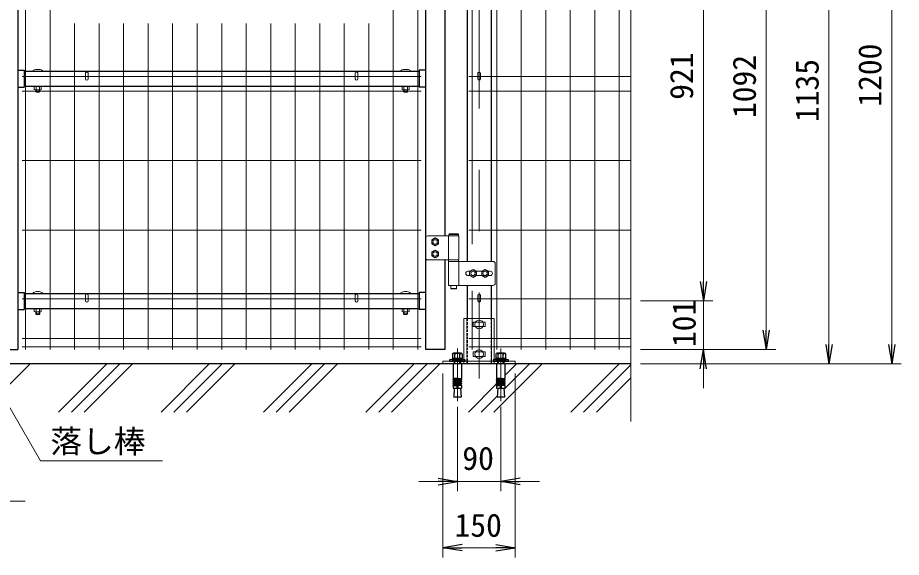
# Model space of a CAD drawing. Units: millimetres, scale not verified. Extents: x -3536 to 4864, y -2970 to 2970.
# Drawn here: x 668 to 2498, y -708 to 411 of the extents above; entities that cross this region are included whole.
import ezdxf
from ezdxf.enums import TextEntityAlignment as Align

# ---------------------------------------------------------------- set-up
doc = ezdxf.new("R2010")
doc.units = ezdxf.units.MM
doc.header["$LTSCALE"] = 20
for name, pattern in [('DASHED', [7.5, 6, -1.5]), ('USER1', [50.8, 31.75, -6.35, 6.35, -6.35]), ('USER3', [0.375, 0.25, -0.125])]:
    doc.linetypes.add(name, pattern=pattern)
for name, color, linetype, lineweight in [('0-1_D-BMK', 2, 'USER1', 13), ('0-2_D-STR1', 1, 'Continuous', 25), ('0-3_D-STR3', 3, 'Continuous', 13), ('0-4_D-STR-TXT', 7, 'Continuous', 13), ('0-5_D-STR2', 7, 'Continuous', 13), ('0-6_D-STR-DIM', 7, 'Continuous', 13), ('0-7_0', 7, 'Continuous', 25), ('0-9_D-DCR-HCH', 7, 'Continuous', 13), ('0-A_D-BGD', 7, 'Continuous', 25)]:
    doc.layers.add(name, color=color, linetype=linetype, lineweight=lineweight)
doc.styles.add('ＭＳ ゴシック', font='')
doc.styles.get('ＭＳ ゴシック').set_extended_font_data('MS Gothic')

# ---------------------------------------------------------------- blocks, each defined once
blk = doc.blocks.new('_Open')
at = {"layer": '0-7_0'}
blk.add_line((-20, 3.33), (0, 0), dxfattribs=at)
blk.add_lwpolyline([(-20, -3.33), (0, 0), (-20, 0)], dxfattribs=at)
blk = doc.blocks.new('ベースプレート部品\u3000正面図')
at = {"layer": '0-3_D-STR3'}
for p, q in [((17927, 48401.4), (16666.9, 48401.4)), ((16666.9, 48401.4), (16666.9, 46641.4)), ((17927, 48401.4), (17927, 46641.4)), ((17546.8, 48256.4), (17046.7, 48256.4)), ((17046.7, 48256.4), (17046.7, 48066.4)), ((17546.7, 48066.4), (17046.8, 48066.4)), ((17546.7, 48256.4), (17546.7, 48066.4)), ((17546.8, 47016.4), (17046.7, 47016.4)), ((17046.7, 47016.4), (17046.7, 46826.4)), ((17546.7, 47016.4), (17546.7, 46826.4)), ((15797, 46641.4), (18797, 46641.4)), ((17546.7, 46826.4), (17046.8, 46826.4)), ((18797, 46641.4), (18797, 46521.4))]:
    blk.add_line(p, q, dxfattribs=at)
at = {"layer": '0-3_D-STR3', "linetype": 'DASHED'}
for p, q in [((16786.9, 48401.4), (16786.9, 46521.4)), ((17806.9, 46521.4), (17806.9, 48401.4)), ((16258.9, 46641.4), (16258.9, 46521.4)), ((16538.7, 46641.4), (16538.7, 46521.4)), ((16666.9, 46641.4), (16666.9, 46521.4)), ((17927, 46641.4), (17927, 46521.4)), ((18058.7, 46641.4), (18058.7, 46521.4)), ((18338.7, 46641.4), (18338.7, 46521.4))]:
    blk.add_line(p, q, dxfattribs=at)
at = {"layer": '0-3_D-STR3'}
blk.add_lwpolyline([(15797, 46641.4), (15797, 46521.4), (18797, 46521.4)], dxfattribs=at)

msp = doc.modelspace()

# ---------------------------------------------------------------- linework, layer by layer
at = {"layer": '0-1_D-BMK'}
for p, q in [((1623.77, 857.26), (1623.77, -337.01)), ((1578.77, -275.1), (1578.77, -384.1)), ((1668.77, -275.1), (1668.77, -384.1))]:
    msp.add_line(p, q, dxfattribs=at)
at = {"layer": '0-2_D-STR1'}
for p, q in [((668.77, 804.99), (668.77, -277.01)), ((1512.77, 804.99), (1512.77, -277.01)), ((1552.77, 719.99), (1552.77, -41.51)), ((1598.77, 666.99), (1598.77, -94.51)), ((1648.77, 666.99), (1648.77, -94.51)), ((668.77, 301.59), (681.77, 301.59)), ((681.77, 301.59), (681.77, 266.59)), ((681.77, 299.59), (1499.77, 299.59)), ((1499.77, 301.59), (1499.77, 266.59)), ((1512.77, 301.59), (1499.77, 301.59)), ((668.77, 266.59), (681.77, 266.59)), ((681.77, 268.59), (1499.77, 268.59)), ((1512.77, 266.59), (1499.77, 266.59)), ((1552.77, -91.51), (1552.77, -277.01)), ((1598.77, -144.51), (1598.77, -213.01)), ((1648.77, -144.51), (1648.77, -213.01)), ((668.77, -158.91), (681.77, -158.91)), ((681.77, -158.91), (681.77, -193.91)), ((681.77, -160.91), (1499.77, -160.91)), ((1499.77, -158.91), (1499.77, -193.91)), ((1512.77, -158.91), (1499.77, -158.91)), ((668.77, -193.91), (681.77, -193.91)), ((681.77, -191.91), (1499.77, -191.91)), ((1512.77, -193.91), (1499.77, -193.91)), ((628.77, -277.01), (668.77, -277.01)), ((1552.77, -277.01), (1512.77, -277.01)), ((1648.77, -307.01), (1598.77, -307.01))]:
    msp.add_line(p, q, dxfattribs=at)
at = {"layer": '0-2_D-STR1', "linetype": 'USER3'}
for p, q in [((1598.77, -213.01), (1598.77, -307.01)), ((1648.77, -213.01), (1648.77, -307.01))]:
    msp.add_line(p, q, dxfattribs=at)
at = {"layer": '0-3_D-STR3'}
for p, q in [((808.89, 296.21), (808.89, 284.04)), ((814.09, 296.21), (814.09, 284.04)), ((1367.45, 296.21), (1367.45, 284.04)), ((1372.65, 296.21), (1372.65, 284.04)), ((1621.17, 296.21), (1621.17, 284.04)), ((1626.37, 296.21), (1626.37, 284.04)), ((702.7, 268.05), (702.7, 261.8)), ((716.46, 268.59), (703.47, 268.59)), ((704.51, 268.59), (715.42, 268.59)), ((704.51, 261.27), (715.42, 261.27)), ((705.97, 257.19), (705.97, 261.27)), ((713.97, 257.19), (705.97, 257.19)), ((706.97, 256.19), (705.97, 257.19)), ((706.33, 268.05), (706.33, 261.8)), ((706.97, 256.19), (706.97, 261.27)), ((706.97, 256.19), (712.97, 256.19)), ((712.97, 256.19), (712.97, 261.27)), ((713.97, 257.19), (712.97, 256.19)), ((713.61, 268.05), (713.61, 261.8)), ((713.97, 257.19), (713.97, 261.27)), ((717.24, 268.05), (717.24, 261.8)), ((1464.29, 268.05), (1464.29, 261.8)), ((1465.07, 268.59), (1478.06, 268.59)), ((1477.02, 268.59), (1466.11, 268.59)), ((1477.02, 261.27), (1466.11, 261.27)), ((1467.57, 257.19), (1467.57, 261.27)), ((1467.57, 257.19), (1475.57, 257.19)), ((1467.57, 257.19), (1468.57, 256.19)), ((1467.93, 268.05), (1467.93, 261.8)), ((1468.57, 256.19), (1468.57, 261.27)), ((1474.57, 256.19), (1468.57, 256.19)), ((1474.57, 256.19), (1474.57, 261.27)), ((1474.57, 256.19), (1475.57, 257.19)), ((1475.2, 268.05), (1475.2, 261.8)), ((1475.57, 257.19), (1475.57, 261.27)), ((1478.84, 268.05), (1478.84, 261.8)), ((1512.77, -46.51), (1512.77, -86.51)), ((1581.77, -41.51), (1517.77, -41.51)), ((1560.17, -41.51), (1560.17, -91.51)), ((1560.97, -38.51), (1560.97, -41.51)), ((1580.97, -38.51), (1560.97, -38.51)), ((1580.97, -41.51), (1560.97, -41.51)), ((1581.77, -41.51), (1581.77, -91.51)), ((1517.77, -91.51), (1581.77, -91.51)), ((1560.17, -94.51), (1560.17, -144.51)), ((1560.17, -94.51), (1652.17, -94.51)), ((1581.77, -94.51), (1581.77, -144.51)), ((1657.17, -99.51), (1657.17, -139.51)), ((1600.77, -115.01), (1605.03, -115.01)), ((1600.77, -124.01), (1605.03, -124.01)), ((1617.5, -115.01), (1630.03, -115.01)), ((1617.5, -124.01), (1630.03, -124.01)), ((1642.5, -115.01), (1646.77, -115.01)), ((1642.5, -124.01), (1646.77, -124.01)), ((1652.17, -144.51), (1560.17, -144.51)), ((1564.97, -144.51), (1564.97, -150.51)), ((1576.97, -144.51), (1576.97, -150.51)), ((808.89, -164.24), (808.89, -176.41)), ((814.09, -164.24), (814.09, -176.41)), ((1367.45, -164.29), (1367.45, -176.46)), ((1372.65, -164.29), (1372.65, -176.46)), ((1621.17, -164.29), (1621.17, -176.46)), ((1626.37, -164.29), (1626.37, -176.46)), ((702.7, -192.45), (702.7, -198.7)), ((716.46, -191.91), (703.47, -191.91)), ((704.51, -191.91), (715.42, -191.91)), ((704.51, -199.23), (715.42, -199.23)), ((705.97, -203.31), (705.97, -199.23)), ((706.33, -192.45), (706.33, -198.7)), ((706.97, -204.31), (706.97, -199.23)), ((712.97, -204.31), (712.97, -199.23)), ((713.61, -192.45), (713.61, -198.7)), ((713.97, -203.31), (713.97, -199.23)), ((717.24, -192.45), (717.24, -198.7)), ((1464.29, -192.45), (1464.29, -198.7)), ((1465.07, -191.91), (1478.06, -191.91)), ((1477.02, -191.91), (1466.11, -191.91)), ((1477.02, -199.23), (1466.11, -199.23)), ((1467.57, -203.31), (1467.57, -199.23)), ((1467.93, -192.45), (1467.93, -198.7)), ((1468.57, -204.31), (1468.57, -199.23)), ((1474.57, -204.31), (1474.57, -199.23)), ((1475.2, -192.45), (1475.2, -198.7)), ((1475.57, -203.31), (1475.57, -199.23)), ((1478.84, -192.45), (1478.84, -198.7)), ((706.97, -204.31), (705.97, -203.31)), ((713.97, -203.31), (705.97, -203.31)), ((706.97, -204.31), (712.97, -204.31)), ((713.97, -203.31), (712.97, -204.31)), ((1467.57, -203.31), (1475.57, -203.31)), ((1467.57, -203.31), (1468.57, -204.31)), ((1474.57, -204.31), (1468.57, -204.31)), ((1474.57, -204.31), (1475.57, -203.31)), ((1570.12, -307.01), (1587.42, -307.01)), ((1660.12, -307.01), (1677.42, -307.01))]:
    msp.add_line(p, q, dxfattribs=at)
at = {"layer": '0-3_D-STR3', "lineweight": 25}
for p, q in [((1568.38, -287.41), (1568.38, -295.71)), ((1586.56, -284.91), (1570.97, -284.91)), ((1572.77, -284.91), (1584.77, -284.91)), ((1573.57, -295.71), (1573.57, -287.41)), ((1583.96, -295.71), (1583.96, -287.41)), ((1589.16, -295.71), (1589.16, -287.41)), ((1658.38, -287.41), (1658.38, -295.71)), ((1676.56, -284.91), (1660.97, -284.91)), ((1662.77, -284.91), (1674.77, -284.91)), ((1663.57, -295.71), (1663.57, -287.41)), ((1673.96, -295.71), (1673.96, -287.41)), ((1679.16, -295.71), (1679.16, -287.41)), ((1562.77, -298.71), (1562.77, -301.01)), ((1594.77, -298.71), (1562.77, -298.71)), ((1562.77, -301.01), (1594.77, -301.01)), ((1589.52, -295.71), (1568.02, -295.71)), ((1568.02, -295.71), (1568.02, -298.71)), ((1568.02, -298.71), (1589.52, -298.71)), ((1568.38, -295.71), (1589.16, -295.71)), ((1570.12, -307.01), (1570.12, -337.05)), ((1572.77, -301.01), (1572.77, -307.01)), ((1573.85, -307.01), (1573.85, -301.01)), ((1577.27, -295.71), (1578.07, -298.71)), ((1580.27, -298.71), (1579.46, -295.71)), ((1583.69, -307.01), (1583.69, -301.01)), ((1584.77, -307.01), (1584.77, -301.01)), ((1587.42, -307.01), (1587.42, -337.05)), ((1589.52, -298.71), (1589.52, -295.71)), ((1594.77, -301.01), (1594.77, -298.71)), ((1652.77, -298.71), (1652.77, -301.01)), ((1684.77, -298.71), (1652.77, -298.71)), ((1652.77, -301.01), (1684.77, -301.01)), ((1679.52, -295.71), (1658.02, -295.71)), ((1658.02, -295.71), (1658.02, -298.71)), ((1658.02, -298.71), (1679.52, -298.71)), ((1658.38, -295.71), (1679.16, -295.71)), ((1660.12, -307.01), (1660.12, -337.05)), ((1662.77, -301.01), (1662.77, -307.01)), ((1663.85, -307.01), (1663.85, -301.01)), ((1667.27, -295.71), (1668.07, -298.71)), ((1670.27, -298.71), (1669.46, -295.71)), ((1673.69, -307.01), (1673.69, -301.01)), ((1674.77, -307.01), (1674.77, -301.01)), ((1677.42, -307.01), (1677.42, -337.05)), ((1679.52, -298.71), (1679.52, -295.71)), ((1684.77, -301.01), (1684.77, -298.71)), ((1577.77, -337.05), (1570.12, -337.05)), ((1570.12, -339.55), (1570.55, -337.09)), ((1570.12, -339.55), (1577.77, -339.55)), ((1570.12, -339.55), (1570.12, -341.05)), ((1570.12, -341.05), (1577.77, -341.05)), ((1570.12, -343.55), (1570.55, -341.09)), ((1570.12, -343.55), (1577.77, -343.55)), ((1570.12, -343.55), (1570.12, -345.05)), ((1570.12, -345.05), (1577.77, -345.05)), ((1570.12, -347.55), (1570.55, -345.09)), ((1570.12, -347.55), (1577.77, -347.55)), ((1570.12, -347.55), (1570.12, -349.05)), ((1577.77, -337.05), (1577.77, -357.01)), ((1579.77, -337.05), (1587.42, -337.05)), ((1579.77, -337.05), (1579.77, -357.01)), ((1587.42, -339.55), (1579.77, -339.55)), ((1587.42, -341.05), (1579.77, -341.05)), ((1587.42, -343.55), (1579.77, -343.55)), ((1587.42, -345.05), (1579.77, -345.05)), ((1587.42, -347.55), (1579.77, -347.55)), ((1587.42, -339.55), (1586.98, -337.09)), ((1587.42, -343.55), (1586.98, -341.09)), ((1587.42, -347.55), (1586.98, -345.09)), ((1587.42, -339.55), (1587.42, -341.05)), ((1587.42, -343.55), (1587.42, -345.05)), ((1587.42, -347.55), (1587.42, -349.05)), ((1667.77, -337.05), (1660.12, -337.05)), ((1660.12, -339.55), (1660.55, -337.09)), ((1660.12, -339.55), (1667.77, -339.55)), ((1660.12, -339.55), (1660.12, -341.05)), ((1660.12, -341.05), (1667.77, -341.05)), ((1660.12, -343.55), (1660.55, -341.09)), ((1660.12, -343.55), (1667.77, -343.55)), ((1660.12, -343.55), (1660.12, -345.05)), ((1660.12, -345.05), (1667.77, -345.05)), ((1660.12, -347.55), (1660.55, -345.09)), ((1660.12, -347.55), (1667.77, -347.55)), ((1660.12, -347.55), (1660.12, -349.05)), ((1667.77, -337.05), (1667.77, -357.01)), ((1669.77, -337.05), (1677.42, -337.05)), ((1669.77, -337.05), (1669.77, -357.01)), ((1677.42, -339.55), (1669.77, -339.55)), ((1677.42, -341.05), (1669.77, -341.05)), ((1677.42, -343.55), (1669.77, -343.55)), ((1677.42, -345.05), (1669.77, -345.05)), ((1677.42, -347.55), (1669.77, -347.55)), ((1677.42, -339.55), (1676.98, -337.09)), ((1677.42, -343.55), (1676.98, -341.09)), ((1677.42, -347.55), (1676.98, -345.09)), ((1677.42, -339.55), (1677.42, -341.05)), ((1677.42, -343.55), (1677.42, -345.05)), ((1677.42, -347.55), (1677.42, -349.05)), ((1570.12, -351.51), (1570.55, -349.05)), ((1570.12, -349.05), (1577.77, -349.05)), ((1570.12, -351.51), (1577.77, -351.51)), ((1570.12, -351.51), (1570.12, -357.01)), ((1570.12, -357.01), (1587.42, -357.01)), ((1572.27, -357.01), (1571.19, -376.11)), ((1587.42, -349.05), (1579.77, -349.05)), ((1587.42, -351.51), (1579.77, -351.51)), ((1585.26, -357.01), (1586.35, -376.11)), ((1587.42, -351.51), (1586.98, -349.05)), ((1587.42, -351.51), (1587.42, -357.01)), ((1660.12, -351.51), (1660.55, -349.05)), ((1660.12, -349.05), (1667.77, -349.05)), ((1660.12, -351.51), (1667.77, -351.51)), ((1660.12, -351.51), (1660.12, -357.01)), ((1660.12, -357.01), (1677.42, -357.01)), ((1662.27, -357.01), (1661.19, -376.11)), ((1677.42, -349.05), (1669.77, -349.05)), ((1677.42, -351.51), (1669.77, -351.51)), ((1675.26, -357.01), (1676.35, -376.11)), ((1677.42, -351.51), (1676.98, -349.05)), ((1677.42, -351.51), (1677.42, -357.01)), ((1586.35, -376.11), (1571.19, -376.11)), ((1676.35, -376.11), (1661.19, -376.11))]:
    msp.add_line(p, q, dxfattribs=at)
at = {"layer": '0-3_D-STR3'}
for points in [[(1532.77, -45.91), (1525.75, -49.96), (1525.75, -58.06), (1532.77, -62.11), (1539.78, -58.06), (1539.78, -49.96)], [(1532.77, -70.91), (1525.75, -74.96), (1525.75, -83.06), (1532.77, -87.11), (1539.78, -83.06), (1539.78, -74.96)], [(1611.27, -111.41), (1604.25, -115.46), (1604.25, -123.56), (1611.27, -127.61), (1618.28, -123.56), (1618.28, -115.46)], [(1636.27, -111.41), (1629.25, -115.46), (1629.25, -123.56), (1636.27, -127.61), (1643.28, -123.56), (1643.28, -115.46)]]:
    msp.add_lwpolyline(points, close=True, dxfattribs=at)
for points in [[(1579.97, -37.51), (1561.97, -37.51), (1560.97, -38.51)], [(1579.97, -37.51), (1580.97, -38.51), (1580.97, -41.51)], [(1560.47, -91.51), (1581.47, -91.51), (1581.47, -94.51)], [(1560.47, -91.51), (1560.47, -94.51), (1581.47, -94.51)], [(1575.97, -151.51), (1576.97, -150.51), (1564.97, -150.51)], [(1575.97, -151.51), (1565.97, -151.51), (1564.97, -150.51)]]:
    msp.add_lwpolyline(points, dxfattribs=at)
for centre, radius in [((1532.77, -54.01), 7.03), ((1532.77, -54.01), 4.5), ((1532.77, -79.01), 7.03), ((1532.77, -79.01), 4.5), ((1611.27, -119.51), 7.03), ((1611.27, -119.51), 4.5), ((1636.27, -119.51), 7.03), ((1636.27, -119.51), 4.5), ((1623.77, -225.01), 9), ((1623.77, -287.01), 9)]:
    msp.add_circle(centre, radius, dxfattribs=at)
for centre, radius, start, end in [((811.49, 284.04), 2.6, 180, 0), ((1370.05, 284.04), 2.6, 180, 0), ((1623.77, 284.04), 2.6, 180, 0), ((704.51, 265.24), 3.35, 57.13278, 122.86722), ((704.51, 264.62), 3.35, 237.13278, 302.86722), ((709.97, 255.99), 12.6, 73.22135, 106.77865), ((709.97, 273.86), 12.6, 253.22135, 286.77865), ((715.42, 265.24), 3.35, 57.13278, 122.86722), ((715.42, 264.62), 3.35, 237.13278, 302.86722), ((1466.11, 265.24), 3.35, 57.13278, 122.86722), ((1466.11, 264.62), 3.35, 237.13278, 302.86722), ((1471.57, 255.99), 12.6, 73.22135, 106.77865), ((1471.57, 273.86), 12.6, 253.22135, 286.77865), ((1477.02, 265.24), 3.35, 57.13278, 122.86722), ((1477.02, 264.62), 3.35, 237.13278, 302.86722), ((1517.77, -46.51), 5, 90, 180), ((1517.77, -86.51), 5, 180, 270), ((1652.17, -99.51), 5, 0, 90), ((1600.77, -119.51), 4.5, 90, 180), ((1600.77, -119.51), 4.5, 180, 270), ((1646.77, -119.51), 4.5, 0, 90), ((1646.77, -119.51), 4.5, 270, 0), ((1652.17, -139.51), 5, 270, 0), ((811.49, -176.41), 2.6, 180, 0), ((1370.05, -176.46), 2.6, 180, 0), ((1623.77, -176.46), 2.6, 180, 0), ((704.51, -195.26), 3.35, 57.13278, 122.86722), ((704.51, -195.88), 3.35, 237.13278, 302.86722), ((709.97, -204.51), 12.6, 73.22135, 106.77865), ((709.97, -186.64), 12.6, 253.22135, 286.77865), ((715.42, -195.26), 3.35, 57.13278, 122.86722), ((715.42, -195.88), 3.35, 237.13278, 302.86722), ((1466.11, -195.26), 3.35, 57.13278, 122.86722), ((1466.11, -195.88), 3.35, 237.13278, 302.86722), ((1471.57, -204.51), 12.6, 73.22135, 106.77865), ((1471.57, -186.64), 12.6, 253.22135, 286.77865), ((1477.02, -195.26), 3.35, 57.13278, 122.86722), ((1477.02, -195.88), 3.35, 237.13278, 302.86722)]:
    msp.add_arc(centre, radius, start, end, dxfattribs=at)
at = {"layer": '0-3_D-STR3', "lineweight": 25}
for centre, radius, start, end in [((1570.97, -287.51), 2.6, 2.20423, 177.79577), ((1578.77, -291.56), 6.65, 38.61324, 141.38676), ((1586.56, -287.51), 2.6, 2.20423, 177.79577), ((1660.97, -287.51), 2.6, 2.20423, 177.79577), ((1668.77, -291.56), 6.65, 38.61324, 141.38676), ((1676.56, -287.51), 2.6, 2.20423, 177.79577), ((1578.77, -337.05), 1, 0, 180), ((1668.77, -337.05), 1, 0, 180)]:
    msp.add_arc(centre, radius, start, end, dxfattribs=at)
at = {"layer": '0-3_D-STR3'}
for centre, major_axis, ratio, start_param, end_param in [((709.97, 299.59), (-10, 0), 0.4, 3.1415643, 6.2832136), ((811.49, 296.19), (-2.6, 0), 0.649974, 3.1415927, 6.2831853), ((1370.05, 296.19), (-2.6, 0), 0.649974, 3.1415927, 6.2831853), ((1471.57, 299.59), (-10, 0), 0.4, 3.1415643, 6.2832136), ((1623.77, 296.19), (-2.6, 0), 0.649974, 3.1415927, 6.2831853), ((709.97, -160.91), (-10, 0), 0.4, 3.1415643, 6.2832136), ((811.49, -164.26), (-2.6, 0), 0.649974, 3.1415927, 6.2831853), ((1370.05, -164.31), (-2.6, 0), 0.649974, 3.1415927, 6.2831853), ((1471.57, -160.91), (-10, 0), 0.4, 3.1415643, 6.2832136), ((1623.77, -164.31), (-2.6, 0), 0.649974, 3.1415927, 6.2831853)]:
    msp.add_ellipse(centre, major_axis=major_axis, ratio=ratio, start_param=start_param, end_param=end_param, dxfattribs=at)
at = {"layer": '0-4_D-STR-TXT'}
msp.add_lwpolyline([(-272.56, -335.68), (-301.23, -307.01), (-277.98, -339.56), (-97.93, -591.62), (676.9, -591.62), (684.1, -591.62)], dxfattribs=at)
at = {"layer": '0-5_D-STR2'}
for p, q in [((684.61, -277.01), (684.61, 892.99)), ((735.38, -277.01), (735.38, 892.99)), ((1446.16, -277.01), (1446.16, 892.99)), ((1496.93, -277.01), (1496.93, 892.99)), ((1660.32, -277.01), (1660.32, 892.99)), ((1711.09, -277.01), (1711.09, 892.99)), ((1761.86, -277.01), (1761.86, 892.99)), ((1812.63, -277.01), (1812.63, 892.99)), ((1863.4, -277.01), (1863.4, 892.99)), ((1914.17, -277.01), (1914.17, 892.99)), ((1609.55, -58.56), (1609.55, 635.54)), ((786.15, -277.01), (786.15, 398.36)), ((836.92, -277.01), (836.92, 398.36)), ((887.69, -277.01), (887.69, 398.36)), ((938.46, -277.01), (938.46, 398.36)), ((989.23, -277.01), (989.23, 398.36)), ((1040, -277.01), (1040, 398.36)), ((1090.77, -277.01), (1090.77, 398.36)), ((1141.54, -277.01), (1141.54, 398.36)), ((1192.31, -277.01), (1192.31, 398.36)), ((1243.08, -277.01), (1243.08, 398.36)), ((1293.85, -277.01), (1293.85, 398.36)), ((1344.62, -277.01), (1344.62, 398.36)), ((1395.39, -277.01), (1395.39, 398.36)), ((1503.93, 288.49), (677.61, 288.49)), ((1938.16, 288.49), (1602.57, 288.49)), ((1503.93, 258.49), (677.61, 258.49)), ((1938.16, 258.49), (1602.57, 258.49)), ((1503.93, 114.49), (677.61, 114.49)), ((1938.16, 114.49), (1602.57, 114.49)), ((1503.93, -29.51), (677.61, -29.51)), ((1938.16, -29.51), (1602.57, -29.51)), ((1609.55, -277.01), (1609.55, -155.21)), ((1503.93, -172.01), (677.61, -172.01)), ((1938.16, -172.01), (1602.57, -172.01)), ((1503.93, -254.02), (677.61, -254.02)), ((1938.16, -254.01), (1602.57, -254.01)), ((1503.93, -271.61), (677.61, -271.61)), ((1938.16, -271.61), (1602.57, -271.61))]:
    msp.add_line(p, q, dxfattribs=at)
at = {"layer": '0-6_D-STR-DIM'}
for p, q in [((1938.16, 955.6), (1938.16, -426.64)), ((2478.16, 852.99), (2478.16, -267.01)), ((2348.16, 787.99), (2348.16, -267.01)), ((2218.16, 774.99), (2218.16, -237.01)), ((2088.16, -136.01), (2088.16, 704.99)), ((2088.16, -136.01), (2088.16, -96.01)), ((1958.16, -176.01), (2108.16, -176.01)), ((1958.16, -176.01), (2108.16, -176.01)), ((2088.16, -277.01), (2088.16, -176.01)), ((1958.16, -277.01), (2108.16, -277.01)), ((1958.16, -277.01), (2238.16, -277.01)), ((1958.16, -307.01), (2368.16, -307.01)), ((1958.16, -307.01), (2498.16, -307.01)), ((1548.77, -327.01), (1548.77, -708.02)), ((1698.77, -327.01), (1698.77, -708.02)), ((2088.16, -317.01), (2088.16, -357.01)), ((1578.76, -396.11), (1578.76, -570.84)), ((1668.76, -396.11), (1668.76, -570.84)), ((1538.76, -550.84), (1498.76, -550.84)), ((1578.76, -550.84), (1668.76, -550.84)), ((1708.76, -550.84), (1748.76, -550.84)), ((1588.77, -688.02), (1658.77, -688.02))]:
    msp.add_line(p, q, dxfattribs=at)
msp.add_lwpolyline([(626.97, -341.78), (601.2, -310.48), (621.2, -345.12), (715.23, -507.97), (961.04, -507.97), (968.24, -507.97)], dxfattribs=at)
at = {"layer": '0-9_D-DCR-HCH'}
for p, q in [((753.02, -407.01), (853.02, -307.01)), ((779.54, -407.01), (879.54, -307.01)), ((806.05, -407.01), (906.05, -307.01)), ((965.15, -407.01), (1065.15, -307.01)), ((991.67, -407.01), (1091.67, -307.01)), ((1018.19, -407.01), (1118.18, -307.01)), ((1177.28, -407.01), (1277.28, -307.01)), ((1203.8, -407.01), (1303.8, -307.01)), ((1230.32, -407.01), (1330.32, -307.01)), ((1389.42, -407.01), (1489.42, -307.01)), ((1415.93, -407.01), (1515.93, -307.01)), ((1442.45, -407.01), (1542.45, -307.01)), ((1654.58, -407.01), (1754.58, -307.01)), ((1675.41, -359.67), (1728.06, -307.01)), ((1677.41, -331.15), (1701.55, -307.01)), ((1813.68, -407.01), (1913.68, -307.01)), ((1840.2, -407.01), (1938.16, -309.05)), ((1866.71, -407.01), (1938.16, -335.57)), ((1601.55, -407.01), (1659.92, -348.64)), ((1628.06, -407.01), (1661.32, -373.76))]:
    msp.add_line(p, q, dxfattribs=at)
msp.add_lwpolyline([(608.77, -392.16), (637.64, -363.3), (693.92, -307.01)], dxfattribs=at)
at = {"layer": '0-A_D-BGD'}
msp.add_line((1938.16, -307.01), (604.77, -307.01), dxfattribs=at)

# ---------------------------------------------------------------- block references
at = {"layer": '0-6_D-STR-DIM', "xscale": 2, "yscale": 2}
for p, rotation in [((2088.16, -176.01), 270), ((2088.16, -176.01), 270), ((2218.16, -277.01), 270), ((2348.16, -307.01), 270), ((2478.16, -307.01), 270), ((2088.16, -277.01), 90), ((1668.76, -550.84), 180), ((1548.77, -688.02), 180)]:
    msp.add_blockref('_Open', p, dxfattribs=dict(at, rotation=rotation))
at = {"layer": '0-6_D-STR-DIM'}
for name, p, xscale, yscale in [('ベースプレート部品\u3000正面図', (758.92, -2633.08), 0.05, 0.05), ('_Open', (1578.76, -550.84), 2, 2), ('_Open', (1698.77, -688.02), 2, 2)]:
    msp.add_blockref(name, p, dxfattribs=dict(at, xscale=xscale, yscale=yscale))

# ---------------------------------------------------------------- texts
at = {"layer": '0-4_D-STR-TXT', "style": 'ＭＳ ゴシック'}
msp.add_text('落し棒', height=48.09, dxfattribs=at).set_placement((736.02, -506.02), align=Align.BOTTOM_LEFT)
at = {"layer": '0-6_D-STR-DIM', "style": 'ＭＳ ゴシック'}
for s, p in [('1200', (2471.41, 226.09)), ('921', (2081.41, 240.44)), ('1092', (2211.41, 202.61)), ('1135', (2341.41, 194.24)), ('101', (2086.58, -272.09))]:
    msp.add_text(s, height=48.09, rotation=90, dxfattribs=at).set_placement(p, align=Align.BOTTOM_LEFT)
for s, p in [('90', (1589.02, -541.17)), ('150', (1572.84, -679.88))]:
    msp.add_text(s, height=48.09, dxfattribs=at).set_placement(p, align=Align.BOTTOM_LEFT)

doc.saveas('drawing.dxf')
